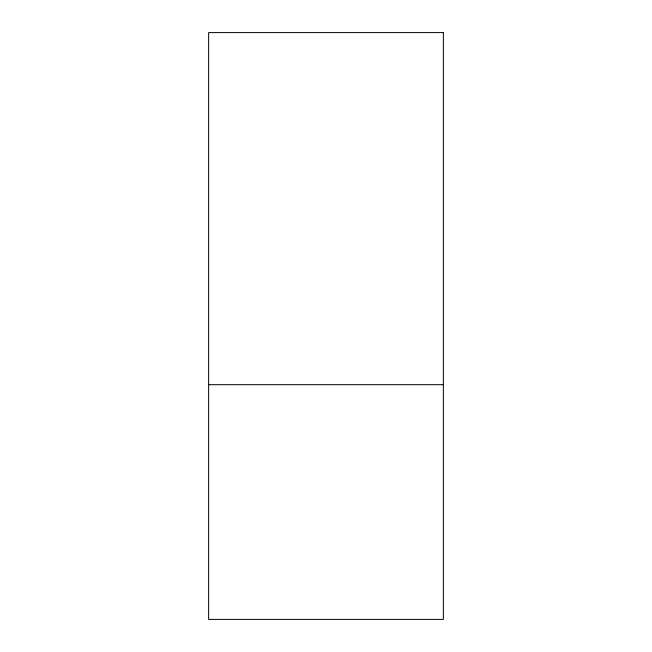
<?xml version="1.0" encoding="UTF-8"?>
<svg xmlns="http://www.w3.org/2000/svg" width="652" height="652" viewBox="0 0 652 652"><rect width="100%" height="100%" fill="white"/><g stroke="black" fill="none" stroke-linecap="round" stroke-linejoin="round"><path stroke-width="0.98" d="M208.64 384.68L443.36 384.68M443.36 32.6L208.64 32.6L208.64 619.4L443.36 619.4L443.36 32.6"/></g></svg>
